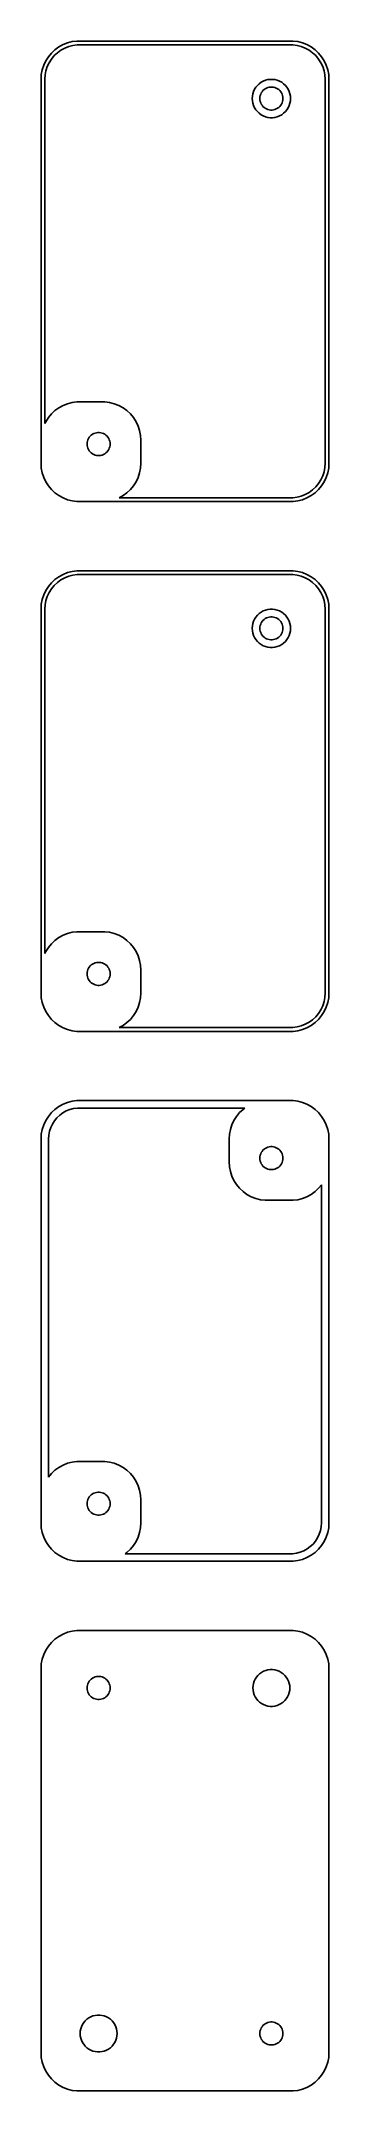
# Model space of a CAD drawing. Header units: metres. Extents: x -19 to 19, y 177 to 444.
import ezdxf

# ---------------------------------------------------------------- set-up
doc = ezdxf.new("R2010")
doc.units = ezdxf.units.M

msp = doc.modelspace()

# ---------------------------------------------------------------- linework, layer by layer
for p, q in [((-16.4291, 443.222), (-16.9371, 442.853)), ((-15.8789, 443.524), (-16.4291, 443.222)), ((-15.2951, 443.755), (-15.8789, 443.524)), ((-15.666, 443.072), (-15.1406, 443.28)), ((-14.6869, 443.911), (-15.2951, 443.755)), ((-15.1406, 443.28), (-14.5932, 443.42)), ((-14.0639, 443.99), (-14.6869, 443.911)), ((-14.5932, 443.42), (-14.0325, 443.491)), ((14.0639, 443.99), (-14.0639, 443.99)), ((-14.0325, 443.491), (14.0325, 443.491)), ((14.0325, 443.491), (14.5932, 443.42)), ((14.6869, 443.911), (14.0639, 443.99)), ((14.5932, 443.42), (15.1406, 443.28)), ((15.2951, 443.755), (14.6869, 443.911)), ((15.1406, 443.28), (15.666, 443.072)), ((15.8789, 443.524), (15.2951, 443.755)), ((16.4291, 443.222), (15.8789, 443.524)), ((16.9371, 442.853), (16.4291, 443.222)), ((-18.3989, 440.841), (-18.5929, 440.243)), ((-18.1315, 441.409), (-18.3989, 440.841)), ((-17.7951, 441.939), (-18.1315, 441.409)), ((-18.1086, 440.119), (-17.934, 440.657)), ((-17.934, 440.657), (-17.6934, 441.168)), ((-17.3948, 442.423), (-17.7951, 441.939)), ((-17.6934, 441.168), (-17.3906, 441.645)), ((-16.9371, 442.853), (-17.3948, 442.423)), ((-17.3906, 441.645), (-17.0303, 442.08)), ((-17.0303, 442.08), (-16.6184, 442.467)), ((-16.6184, 442.467), (-16.1612, 442.799)), ((-16.1612, 442.799), (-15.666, 443.072)), ((15.666, 443.072), (16.1612, 442.799)), ((16.1612, 442.799), (16.6184, 442.467)), ((16.6184, 442.467), (17.0303, 442.08)), ((17.3948, 442.423), (16.9371, 442.853)), ((17.0303, 442.08), (17.3906, 441.645)), ((17.3906, 441.645), (17.6934, 441.168)), ((17.7951, 441.939), (17.3948, 442.423)), ((17.6934, 441.168), (17.934, 440.657)), ((18.1315, 441.409), (17.7951, 441.939)), ((17.934, 440.657), (18.1086, 440.119)), ((18.3989, 440.841), (18.1315, 441.409)), ((18.5929, 440.243), (18.3989, 440.841)), ((-18.7106, 439.627), (-18.75, 439)), ((-18.75, 439), (-18.75, 389)), ((-18.5929, 440.243), (-18.7106, 439.627)), ((-18.25, 439), (-18.2145, 439.564)), ((-18.25, 394.157), (-18.25, 439)), ((-18.2145, 439.564), (-18.1086, 440.119)), ((9.22745, 437.969), (9.05922, 437.704)), ((9.42757, 438.211), (9.22745, 437.969)), ((9.65643, 438.426), (9.42757, 438.211)), ((9.91043, 438.611), (9.65643, 438.426)), ((10.1855, 438.762), (9.91043, 438.611)), ((10.4774, 438.878), (10.1855, 438.762)), ((10.4463, 437.766), (10.6113, 437.857)), ((10.7815, 438.956), (10.4774, 438.878)), ((10.6113, 437.857), (10.7865, 437.927)), ((11.093, 438.995), (10.7815, 438.956)), ((10.7865, 437.927), (10.9689, 437.973)), ((10.9689, 437.973), (11.1558, 437.997)), ((11.407, 438.995), (11.093, 438.995)), ((11.1558, 437.997), (11.3442, 437.997)), ((11.3442, 437.997), (11.5311, 437.973)), ((11.7184, 438.956), (11.407, 438.995)), ((11.5311, 437.973), (11.7135, 437.927)), ((11.7135, 437.927), (11.8887, 437.857)), ((12.0225, 438.878), (11.7184, 438.956)), ((11.8887, 437.857), (12.0537, 437.766)), ((12.3144, 438.762), (12.0225, 438.878)), ((12.5896, 438.611), (12.3144, 438.762)), ((12.8436, 438.426), (12.5896, 438.611)), ((13.0724, 438.211), (12.8436, 438.426)), ((13.2725, 437.969), (13.0724, 438.211)), ((13.4408, 437.704), (13.2725, 437.969)), ((18.1086, 440.119), (18.2145, 439.564)), ((18.2145, 439.564), (18.25, 439)), ((18.25, 439), (18.25, 389)), ((18.7106, 439.627), (18.5929, 440.243)), ((18.75, 439), (18.7106, 439.627)), ((18.75, 389), (18.75, 439)), ((8.7697, 436.813), (8.75, 436.5)), ((8.75, 436.5), (8.7697, 436.187)), ((8.82854, 437.122), (8.7697, 436.813)), ((8.7697, 436.187), (8.82854, 435.878)), ((8.92555, 437.42), (8.82854, 437.122)), ((8.82854, 435.878), (8.92555, 435.58)), ((9.05922, 437.704), (8.92555, 437.42)), ((8.92555, 435.58), (9.05922, 435.296)), ((9.05922, 435.296), (9.22745, 435.031)), ((9.75, 436.5), (9.76183, 436.688)), ((9.76183, 436.312), (9.75, 436.5)), ((9.76183, 436.688), (9.79712, 436.873)), ((9.79712, 436.127), (9.76183, 436.312)), ((9.79712, 436.873), (9.85533, 437.052)), ((9.85533, 435.948), (9.79712, 436.127)), ((9.85533, 437.052), (9.93553, 437.223)), ((9.93553, 435.777), (9.85533, 435.948)), ((9.93553, 437.223), (10.0365, 437.382)), ((10.0365, 435.618), (9.93553, 435.777)), ((10.0365, 437.382), (10.1565, 437.527)), ((10.1565, 435.473), (10.0365, 435.618)), ((10.1565, 437.527), (10.2939, 437.656)), ((10.2939, 435.344), (10.1565, 435.473)), ((10.2939, 437.656), (10.4463, 437.766)), ((10.4463, 435.234), (10.2939, 435.344)), ((10.6113, 435.143), (10.4463, 435.234)), ((12.0537, 435.234), (11.8887, 435.143)), ((12.0537, 437.766), (12.2061, 437.656)), ((12.2061, 435.344), (12.0537, 435.234)), ((12.2061, 437.656), (12.3434, 437.527)), ((12.3434, 435.473), (12.2061, 435.344)), ((12.3434, 437.527), (12.4635, 437.382)), ((12.4635, 435.618), (12.3434, 435.473)), ((12.4635, 437.382), (12.5645, 437.223)), ((12.5645, 435.777), (12.4635, 435.618)), ((12.5645, 437.223), (12.6447, 437.052)), ((12.6447, 435.948), (12.5645, 435.777)), ((12.6447, 437.052), (12.7029, 436.873)), ((12.7029, 436.127), (12.6447, 435.948)), ((12.7029, 436.873), (12.7382, 436.688)), ((12.7382, 436.312), (12.7029, 436.127)), ((12.7382, 436.688), (12.75, 436.5)), ((12.75, 436.5), (12.7382, 436.312)), ((13.2725, 435.031), (13.4408, 435.296)), ((13.5744, 437.42), (13.4408, 437.704)), ((13.4408, 435.296), (13.5744, 435.58)), ((13.6714, 437.122), (13.5744, 437.42)), ((13.5744, 435.58), (13.6714, 435.878)), ((13.7303, 436.813), (13.6714, 437.122)), ((13.6714, 435.878), (13.7303, 436.187)), ((13.75, 436.5), (13.7303, 436.813)), ((13.7303, 436.187), (13.75, 436.5)), ((9.22745, 435.031), (9.42757, 434.789)), ((9.42757, 434.789), (9.65643, 434.574)), ((9.65643, 434.574), (9.91043, 434.389)), ((9.91043, 434.389), (10.1855, 434.238)), ((10.1855, 434.238), (10.4774, 434.122)), ((10.4774, 434.122), (10.7815, 434.044)), ((10.7865, 435.073), (10.6113, 435.143)), ((10.7815, 434.044), (11.093, 434.005)), ((10.9689, 435.027), (10.7865, 435.073)), ((11.1558, 435.003), (10.9689, 435.027)), ((11.093, 434.005), (11.407, 434.005)), ((11.3442, 435.003), (11.1558, 435.003)), ((11.5311, 435.027), (11.3442, 435.003)), ((11.407, 434.005), (11.7184, 434.044)), ((11.7135, 435.073), (11.5311, 435.027)), ((11.8887, 435.143), (11.7135, 435.073)), ((11.7184, 434.044), (12.0225, 434.122)), ((12.0225, 434.122), (12.3144, 434.238)), ((12.3144, 434.238), (12.5896, 434.389)), ((12.5896, 434.389), (12.8436, 434.574)), ((12.8436, 434.574), (13.0724, 434.789)), ((13.0724, 434.789), (13.2725, 435.031)), ((-17.3948, 395.423), (-17.7951, 394.939)), ((-16.9371, 395.853), (-17.3948, 395.423)), ((-16.4291, 396.222), (-16.9371, 395.853)), ((-15.8789, 396.524), (-16.4291, 396.222)), ((-15.2951, 396.755), (-15.8789, 396.524)), ((-14.6869, 396.911), (-15.2951, 396.755)), ((-14.0639, 396.99), (-14.6869, 396.911)), ((-10.436, 396.99), (-14.0639, 396.99)), ((-9.81308, 396.911), (-10.436, 396.99)), ((-9.20491, 396.755), (-9.81308, 396.911)), ((-8.62109, 396.524), (-9.20491, 396.755)), ((-8.07086, 396.222), (-8.62109, 396.524)), ((-7.56287, 395.853), (-8.07086, 396.222)), ((-7.10515, 395.423), (-7.56287, 395.853)), ((-6.70491, 394.939), (-7.10515, 395.423)), ((-18.1315, 394.409), (-18.25, 394.157)), ((-17.7951, 394.939), (-18.1315, 394.409)), ((-12.4635, 392.382), (-12.3434, 392.527)), ((-12.3434, 392.527), (-12.2061, 392.656)), ((-12.2061, 392.656), (-12.0537, 392.766)), ((-12.0537, 392.766), (-11.8887, 392.857)), ((-11.8887, 392.857), (-11.7135, 392.927)), ((-11.7135, 392.927), (-11.5311, 392.973)), ((-11.5311, 392.973), (-11.3442, 392.997)), ((-11.3442, 392.997), (-11.1558, 392.997)), ((-11.1558, 392.997), (-10.9689, 392.973)), ((-10.9689, 392.973), (-10.7865, 392.927)), ((-10.7865, 392.927), (-10.6113, 392.857)), ((-10.6113, 392.857), (-10.4463, 392.766)), ((-10.4463, 392.766), (-10.2939, 392.656)), ((-10.2939, 392.656), (-10.1565, 392.527)), ((-10.1565, 392.527), (-10.0365, 392.382)), ((-6.36845, 394.409), (-6.70491, 394.939)), ((-6.1011, 393.841), (-6.36845, 394.409)), ((-5.90707, 393.243), (-6.1011, 393.841)), ((-5.78941, 392.627), (-5.90707, 393.243)), ((-5.75, 392), (-5.78941, 392.627)), ((-12.75, 391.5), (-12.7382, 391.688)), ((-12.7382, 391.312), (-12.75, 391.5)), ((-12.7382, 391.688), (-12.7029, 391.873)), ((-12.7029, 391.127), (-12.7382, 391.312)), ((-12.7029, 391.873), (-12.6447, 392.052)), ((-12.6447, 390.948), (-12.7029, 391.127)), ((-12.6447, 392.052), (-12.5645, 392.223)), ((-12.5645, 390.777), (-12.6447, 390.948)), ((-12.5645, 392.223), (-12.4635, 392.382)), ((-12.4635, 390.618), (-12.5645, 390.777)), ((-12.3434, 390.473), (-12.4635, 390.618)), ((-12.2061, 390.344), (-12.3434, 390.473)), ((-12.0537, 390.234), (-12.2061, 390.344)), ((-11.8887, 390.143), (-12.0537, 390.234)), ((-11.7135, 390.073), (-11.8887, 390.143)), ((-11.5311, 390.027), (-11.7135, 390.073)), ((-11.3442, 390.003), (-11.5311, 390.027)), ((-11.1558, 390.003), (-11.3442, 390.003)), ((-10.9689, 390.027), (-11.1558, 390.003)), ((-10.7865, 390.073), (-10.9689, 390.027)), ((-10.6113, 390.143), (-10.7865, 390.073)), ((-10.4463, 390.234), (-10.6113, 390.143)), ((-10.2939, 390.344), (-10.4463, 390.234)), ((-10.1565, 390.473), (-10.2939, 390.344)), ((-10.0365, 390.618), (-10.1565, 390.473)), ((-10.0365, 392.382), (-9.93553, 392.223)), ((-9.93553, 390.777), (-10.0365, 390.618)), ((-9.93553, 392.223), (-9.85533, 392.052)), ((-9.85533, 390.948), (-9.93553, 390.777)), ((-9.85533, 392.052), (-9.79712, 391.873)), ((-9.79712, 391.127), (-9.85533, 390.948)), ((-9.79712, 391.873), (-9.76183, 391.688)), ((-9.76183, 391.312), (-9.79712, 391.127)), ((-9.76183, 391.688), (-9.75, 391.5)), ((-9.75, 391.5), (-9.76183, 391.312)), ((-5.75, 389), (-5.75, 392)), ((-18.75, 389), (-18.7106, 388.373)), ((-18.7106, 388.373), (-18.5929, 387.757)), ((-18.5929, 387.757), (-18.3989, 387.159)), ((-18.3989, 387.159), (-18.1315, 386.591)), ((-6.36845, 386.591), (-6.1011, 387.159)), ((-6.1011, 387.159), (-5.90707, 387.757)), ((-5.90707, 387.757), (-5.78941, 388.373)), ((-5.78941, 388.373), (-5.75, 389)), ((17.934, 387.343), (17.6934, 386.832)), ((18.1086, 387.881), (17.934, 387.343)), ((18.2145, 388.436), (18.1086, 387.881)), ((18.1315, 386.591), (18.3989, 387.159)), ((18.25, 389), (18.2145, 388.436)), ((18.3989, 387.159), (18.5929, 387.757)), ((18.5929, 387.757), (18.7106, 388.373)), ((18.7106, 388.373), (18.75, 389)), ((-18.1315, 386.591), (-17.7951, 386.061)), ((-17.7951, 386.061), (-17.3948, 385.577)), ((-17.3948, 385.577), (-16.9371, 385.147)), ((-16.9371, 385.147), (-16.4291, 384.778)), ((-16.4291, 384.778), (-15.8789, 384.476)), ((-15.8789, 384.476), (-15.2951, 384.245)), ((-8.56104, 384.509), (-8.07086, 384.778)), ((14.0325, 384.509), (-8.56104, 384.509)), ((-8.07086, 384.778), (-7.56287, 385.147)), ((-7.56287, 385.147), (-7.10515, 385.577)), ((-7.10515, 385.577), (-6.70491, 386.061)), ((-6.70491, 386.061), (-6.36845, 386.591)), ((14.5932, 384.58), (14.0325, 384.509)), ((15.1406, 384.72), (14.5932, 384.58)), ((15.666, 384.928), (15.1406, 384.72)), ((15.2951, 384.245), (15.8789, 384.476)), ((16.1612, 385.201), (15.666, 384.928)), ((15.8789, 384.476), (16.4291, 384.778)), ((16.6184, 385.533), (16.1612, 385.201)), ((16.4291, 384.778), (16.9371, 385.147)), ((17.0303, 385.92), (16.6184, 385.533)), ((16.9371, 385.147), (17.3948, 385.577)), ((17.3906, 386.355), (17.0303, 385.92)), ((17.6934, 386.832), (17.3906, 386.355)), ((17.3948, 385.577), (17.7951, 386.061)), ((17.7951, 386.061), (18.1315, 386.591)), ((-15.2951, 384.245), (-14.6869, 384.089)), ((-14.6869, 384.089), (-14.0639, 384.01)), ((-14.0639, 384.01), (14.0639, 384.01)), ((14.0639, 384.01), (14.6869, 384.089)), ((14.6869, 384.089), (15.2951, 384.245)), ((-16.9371, 373.853), (-17.3948, 373.423)), ((-16.4291, 374.222), (-16.9371, 373.853)), ((-16.6184, 373.467), (-16.1612, 373.799)), ((-15.8789, 374.524), (-16.4291, 374.222)), ((-16.1612, 373.799), (-15.666, 374.072)), ((-15.2951, 374.755), (-15.8789, 374.524)), ((-15.666, 374.072), (-15.1406, 374.28)), ((-14.6869, 374.911), (-15.2951, 374.755)), ((-15.1406, 374.28), (-14.5932, 374.42)), ((-14.0639, 374.99), (-14.6869, 374.911)), ((-14.5932, 374.42), (-14.0325, 374.491)), ((14.0639, 374.99), (-14.0639, 374.99)), ((-14.0325, 374.491), (14.0325, 374.491)), ((14.0325, 374.491), (14.5932, 374.42)), ((14.6869, 374.911), (14.0639, 374.99)), ((14.5932, 374.42), (15.1406, 374.28)), ((15.2951, 374.755), (14.6869, 374.911)), ((15.1406, 374.28), (15.666, 374.072)), ((15.8789, 374.524), (15.2951, 374.755)), ((15.666, 374.072), (16.1612, 373.799)), ((16.4291, 374.222), (15.8789, 374.524)), ((16.1612, 373.799), (16.6184, 373.467)), ((16.9371, 373.853), (16.4291, 374.222)), ((17.3948, 373.423), (16.9371, 373.853)), ((-18.5929, 371.243), (-18.7106, 370.627)), ((-18.3989, 371.841), (-18.5929, 371.243)), ((-18.1315, 372.409), (-18.3989, 371.841)), ((-18.2145, 370.564), (-18.1086, 371.119)), ((-17.7951, 372.939), (-18.1315, 372.409)), ((-18.1086, 371.119), (-17.934, 371.657)), ((-17.934, 371.657), (-17.6934, 372.168)), ((-17.3948, 373.423), (-17.7951, 372.939)), ((-17.6934, 372.168), (-17.3906, 372.645)), ((-17.3906, 372.645), (-17.0303, 373.08)), ((-17.0303, 373.08), (-16.6184, 373.467)), ((16.6184, 373.467), (17.0303, 373.08)), ((17.0303, 373.08), (17.3906, 372.645)), ((17.3906, 372.645), (17.6934, 372.168)), ((17.7951, 372.939), (17.3948, 373.423)), ((17.6934, 372.168), (17.934, 371.657)), ((18.1315, 372.409), (17.7951, 372.939)), ((17.934, 371.657), (18.1086, 371.119)), ((18.1086, 371.119), (18.2145, 370.564)), ((18.3989, 371.841), (18.1315, 372.409)), ((18.5929, 371.243), (18.3989, 371.841)), ((18.7106, 370.627), (18.5929, 371.243)), ((-18.7106, 370.627), (-18.75, 370)), ((-18.75, 370), (-18.75, 320)), ((-18.25, 370), (-18.2145, 370.564)), ((-18.25, 325.157), (-18.25, 370)), ((9.05922, 368.704), (8.92555, 368.42)), ((9.22745, 368.969), (9.05922, 368.704)), ((9.42757, 369.211), (9.22745, 368.969)), ((9.65643, 369.426), (9.42757, 369.211)), ((9.91043, 369.611), (9.65643, 369.426)), ((10.1855, 369.762), (9.91043, 369.611)), ((10.0365, 368.382), (10.1565, 368.527)), ((10.1565, 368.527), (10.2939, 368.656)), ((10.4774, 369.878), (10.1855, 369.762)), ((10.2939, 368.656), (10.4463, 368.766)), ((10.4463, 368.766), (10.6113, 368.857)), ((10.7815, 369.956), (10.4774, 369.878)), ((10.6113, 368.857), (10.7865, 368.927)), ((11.093, 369.995), (10.7815, 369.956)), ((10.7865, 368.927), (10.9689, 368.973)), ((10.9689, 368.973), (11.1558, 368.997)), ((11.407, 369.995), (11.093, 369.995)), ((11.1558, 368.997), (11.3442, 368.997)), ((11.3442, 368.997), (11.5311, 368.973)), ((11.7184, 369.956), (11.407, 369.995)), ((11.5311, 368.973), (11.7135, 368.927)), ((11.7135, 368.927), (11.8887, 368.857)), ((12.0225, 369.878), (11.7184, 369.956)), ((11.8887, 368.857), (12.0537, 368.766)), ((12.3144, 369.762), (12.0225, 369.878)), ((12.0537, 368.766), (12.2061, 368.656)), ((12.2061, 368.656), (12.3434, 368.527)), ((12.5896, 369.611), (12.3144, 369.762)), ((12.3434, 368.527), (12.4635, 368.382)), ((12.8436, 369.426), (12.5896, 369.611)), ((13.0724, 369.211), (12.8436, 369.426)), ((13.2725, 368.969), (13.0724, 369.211)), ((13.4408, 368.704), (13.2725, 368.969)), ((13.5744, 368.42), (13.4408, 368.704)), ((18.2145, 370.564), (18.25, 370)), ((18.25, 370), (18.25, 320)), ((18.75, 370), (18.7106, 370.627)), ((18.75, 320), (18.75, 370)), ((8.7697, 367.813), (8.75, 367.5)), ((8.75, 367.5), (8.7697, 367.187)), ((8.82854, 368.122), (8.7697, 367.813)), ((8.7697, 367.187), (8.82854, 366.878)), ((8.92555, 368.42), (8.82854, 368.122)), ((8.82854, 366.878), (8.92555, 366.58)), ((8.92555, 366.58), (9.05922, 366.296)), ((9.05922, 366.296), (9.22745, 366.031)), ((9.22745, 366.031), (9.42757, 365.789)), ((9.42757, 365.789), (9.65643, 365.574)), ((9.75, 367.5), (9.76183, 367.688)), ((9.76183, 367.312), (9.75, 367.5)), ((9.76183, 367.688), (9.79712, 367.873)), ((9.79712, 367.127), (9.76183, 367.312)), ((9.79712, 367.873), (9.85533, 368.052)), ((9.85533, 366.948), (9.79712, 367.127)), ((9.85533, 368.052), (9.93553, 368.223)), ((9.93553, 366.777), (9.85533, 366.948)), ((9.93553, 368.223), (10.0365, 368.382)), ((10.0365, 366.618), (9.93553, 366.777)), ((10.1565, 366.473), (10.0365, 366.618)), ((10.2939, 366.344), (10.1565, 366.473)), ((10.4463, 366.234), (10.2939, 366.344)), ((10.6113, 366.143), (10.4463, 366.234)), ((10.7865, 366.073), (10.6113, 366.143)), ((10.9689, 366.027), (10.7865, 366.073)), ((11.1558, 366.003), (10.9689, 366.027)), ((11.3442, 366.003), (11.1558, 366.003)), ((11.5311, 366.027), (11.3442, 366.003)), ((11.7135, 366.073), (11.5311, 366.027)), ((11.8887, 366.143), (11.7135, 366.073)), ((12.0537, 366.234), (11.8887, 366.143)), ((12.2061, 366.344), (12.0537, 366.234)), ((12.3434, 366.473), (12.2061, 366.344)), ((12.4635, 366.618), (12.3434, 366.473)), ((12.4635, 368.382), (12.5645, 368.223)), ((12.5645, 366.777), (12.4635, 366.618)), ((12.5645, 368.223), (12.6447, 368.052)), ((12.6447, 366.948), (12.5645, 366.777)), ((12.6447, 368.052), (12.7029, 367.873)), ((12.7029, 367.127), (12.6447, 366.948)), ((12.7029, 367.873), (12.7382, 367.688)), ((12.7382, 367.312), (12.7029, 367.127)), ((12.7382, 367.688), (12.75, 367.5)), ((12.75, 367.5), (12.7382, 367.312)), ((12.8436, 365.574), (13.0724, 365.789)), ((13.0724, 365.789), (13.2725, 366.031)), ((13.2725, 366.031), (13.4408, 366.296)), ((13.4408, 366.296), (13.5744, 366.58)), ((13.6714, 368.122), (13.5744, 368.42)), ((13.5744, 366.58), (13.6714, 366.878)), ((13.7303, 367.813), (13.6714, 368.122)), ((13.6714, 366.878), (13.7303, 367.187)), ((13.75, 367.5), (13.7303, 367.813)), ((13.7303, 367.187), (13.75, 367.5)), ((9.65643, 365.574), (9.91043, 365.389)), ((9.91043, 365.389), (10.1855, 365.238)), ((10.1855, 365.238), (10.4774, 365.122)), ((10.4774, 365.122), (10.7815, 365.044)), ((10.7815, 365.044), (11.093, 365.005)), ((11.093, 365.005), (11.407, 365.005)), ((11.407, 365.005), (11.7184, 365.044)), ((11.7184, 365.044), (12.0225, 365.122)), ((12.0225, 365.122), (12.3144, 365.238)), ((12.3144, 365.238), (12.5896, 365.389)), ((12.5896, 365.389), (12.8436, 365.574)), ((-17.7951, 325.939), (-18.1315, 325.409)), ((-17.3948, 326.423), (-17.7951, 325.939)), ((-16.9371, 326.853), (-17.3948, 326.423)), ((-16.4291, 327.222), (-16.9371, 326.853)), ((-15.8789, 327.524), (-16.4291, 327.222)), ((-15.2951, 327.755), (-15.8789, 327.524)), ((-14.6869, 327.911), (-15.2951, 327.755)), ((-14.0639, 327.99), (-14.6869, 327.911)), ((-10.436, 327.99), (-14.0639, 327.99)), ((-9.81308, 327.911), (-10.436, 327.99)), ((-9.20491, 327.755), (-9.81308, 327.911)), ((-8.62109, 327.524), (-9.20491, 327.755)), ((-8.07086, 327.222), (-8.62109, 327.524)), ((-7.56287, 326.853), (-8.07086, 327.222)), ((-7.10515, 326.423), (-7.56287, 326.853)), ((-6.70491, 325.939), (-7.10515, 326.423)), ((-6.36845, 325.409), (-6.70491, 325.939)), ((-18.1315, 325.409), (-18.25, 325.157)), ((-12.7029, 322.873), (-12.6447, 323.052)), ((-12.6447, 323.052), (-12.5645, 323.223)), ((-12.5645, 323.223), (-12.4635, 323.382)), ((-12.4635, 323.382), (-12.3434, 323.527)), ((-12.3434, 323.527), (-12.2061, 323.656)), ((-12.2061, 323.656), (-12.0537, 323.766)), ((-12.0537, 323.766), (-11.8887, 323.857)), ((-11.8887, 323.857), (-11.7135, 323.927)), ((-11.7135, 323.927), (-11.5311, 323.973)), ((-11.5311, 323.973), (-11.3442, 323.997)), ((-11.3442, 323.997), (-11.1558, 323.997)), ((-11.1558, 323.997), (-10.9689, 323.973)), ((-10.9689, 323.973), (-10.7865, 323.927)), ((-10.7865, 323.927), (-10.6113, 323.857)), ((-10.6113, 323.857), (-10.4463, 323.766)), ((-10.4463, 323.766), (-10.2939, 323.656)), ((-10.2939, 323.656), (-10.1565, 323.527)), ((-10.1565, 323.527), (-10.0365, 323.382)), ((-10.0365, 323.382), (-9.93553, 323.223)), ((-9.93553, 323.223), (-9.85533, 323.052)), ((-9.85533, 323.052), (-9.79712, 322.873)), ((-6.1011, 324.841), (-6.36845, 325.409)), ((-5.90707, 324.243), (-6.1011, 324.841)), ((-5.78941, 323.627), (-5.90707, 324.243)), ((-5.75, 323), (-5.78941, 323.627)), ((-12.75, 322.5), (-12.7382, 322.688)), ((-12.7382, 322.312), (-12.75, 322.5)), ((-12.7382, 322.688), (-12.7029, 322.873)), ((-12.7029, 322.127), (-12.7382, 322.312)), ((-12.6447, 321.948), (-12.7029, 322.127)), ((-12.5645, 321.777), (-12.6447, 321.948)), ((-12.4635, 321.618), (-12.5645, 321.777)), ((-12.3434, 321.473), (-12.4635, 321.618)), ((-12.2061, 321.344), (-12.3434, 321.473)), ((-12.0537, 321.234), (-12.2061, 321.344)), ((-11.8887, 321.143), (-12.0537, 321.234)), ((-11.7135, 321.073), (-11.8887, 321.143)), ((-11.5311, 321.027), (-11.7135, 321.073)), ((-11.3442, 321.003), (-11.5311, 321.027)), ((-11.1558, 321.003), (-11.3442, 321.003)), ((-10.9689, 321.027), (-11.1558, 321.003)), ((-10.7865, 321.073), (-10.9689, 321.027)), ((-10.6113, 321.143), (-10.7865, 321.073)), ((-10.4463, 321.234), (-10.6113, 321.143)), ((-10.2939, 321.344), (-10.4463, 321.234)), ((-10.1565, 321.473), (-10.2939, 321.344)), ((-10.0365, 321.618), (-10.1565, 321.473)), ((-9.93553, 321.777), (-10.0365, 321.618)), ((-9.85533, 321.948), (-9.93553, 321.777)), ((-9.79712, 322.127), (-9.85533, 321.948)), ((-9.79712, 322.873), (-9.76183, 322.688)), ((-9.76183, 322.312), (-9.79712, 322.127)), ((-9.76183, 322.688), (-9.75, 322.5)), ((-9.75, 322.5), (-9.76183, 322.312)), ((-5.75, 320), (-5.75, 323)), ((-18.75, 320), (-18.7106, 319.373)), ((-18.7106, 319.373), (-18.5929, 318.757)), ((-18.5929, 318.757), (-18.3989, 318.159)), ((-18.3989, 318.159), (-18.1315, 317.591)), ((-6.36845, 317.591), (-6.1011, 318.159)), ((-6.1011, 318.159), (-5.90707, 318.757)), ((-5.90707, 318.757), (-5.78941, 319.373)), ((-5.78941, 319.373), (-5.75, 320)), ((17.6934, 317.832), (17.3906, 317.355)), ((17.934, 318.343), (17.6934, 317.832)), ((18.1086, 318.881), (17.934, 318.343)), ((18.2145, 319.436), (18.1086, 318.881)), ((18.1315, 317.591), (18.3989, 318.159)), ((18.25, 320), (18.2145, 319.436)), ((18.3989, 318.159), (18.5929, 318.757)), ((18.5929, 318.757), (18.7106, 319.373)), ((18.7106, 319.373), (18.75, 320)), ((-18.1315, 317.591), (-17.7951, 317.061)), ((-17.7951, 317.061), (-17.3948, 316.577)), ((-17.3948, 316.577), (-16.9371, 316.147)), ((-16.9371, 316.147), (-16.4291, 315.778)), ((-16.4291, 315.778), (-15.8789, 315.476)), ((-15.8789, 315.476), (-15.2951, 315.245)), ((-15.2951, 315.245), (-14.6869, 315.089)), ((-14.6869, 315.089), (-14.0639, 315.01)), ((-8.56104, 315.509), (-8.07086, 315.778)), ((14.0325, 315.509), (-8.56104, 315.509)), ((-8.07086, 315.778), (-7.56287, 316.147)), ((-7.56287, 316.147), (-7.10515, 316.577)), ((-7.10515, 316.577), (-6.70491, 317.061)), ((-6.70491, 317.061), (-6.36845, 317.591)), ((14.5932, 315.58), (14.0325, 315.509)), ((14.0639, 315.01), (14.6869, 315.089)), ((15.1406, 315.72), (14.5932, 315.58)), ((14.6869, 315.089), (15.2951, 315.245)), ((15.666, 315.928), (15.1406, 315.72)), ((15.2951, 315.245), (15.8789, 315.476)), ((16.1612, 316.201), (15.666, 315.928)), ((15.8789, 315.476), (16.4291, 315.778)), ((16.6184, 316.533), (16.1612, 316.201)), ((16.4291, 315.778), (16.9371, 316.147)), ((17.0303, 316.92), (16.6184, 316.533)), ((16.9371, 316.147), (17.3948, 316.577)), ((17.3906, 317.355), (17.0303, 316.92)), ((17.3948, 316.577), (17.7951, 317.061)), ((17.7951, 317.061), (18.1315, 317.591)), ((-14.0639, 315.01), (14.0639, 315.01)), ((-17.3948, 304.423), (-17.7951, 303.939)), ((-16.9371, 304.853), (-17.3948, 304.423)), ((-16.4291, 305.222), (-16.9371, 304.853)), ((-15.8789, 305.524), (-16.4291, 305.222)), ((-16.3139, 304.099), (-15.9053, 304.396)), ((-15.9053, 304.396), (-15.4626, 304.64)), ((-15.2951, 305.755), (-15.8789, 305.524)), ((-15.4626, 304.64), (-14.993, 304.826)), ((-14.6869, 305.911), (-15.2951, 305.755)), ((-14.993, 304.826), (-14.5037, 304.951)), ((-14.0639, 305.99), (-14.6869, 305.911)), ((-14.5037, 304.951), (-14.0026, 305.014)), ((14.0639, 305.99), (-14.0639, 305.99)), ((-14.0026, 305.014), (7.78568, 305.014)), ((7.10515, 304.423), (6.70491, 303.939)), ((7.56287, 304.853), (7.10515, 304.423)), ((7.78568, 305.014), (7.56287, 304.853)), ((14.6869, 305.911), (14.0639, 305.99)), ((15.2951, 305.755), (14.6869, 305.911)), ((15.8789, 305.524), (15.2951, 305.755)), ((16.4291, 305.222), (15.8789, 305.524)), ((16.9371, 304.853), (16.4291, 305.222)), ((17.3948, 304.423), (16.9371, 304.853)), ((17.7951, 303.939), (17.3948, 304.423)), ((-18.5929, 302.243), (-18.7106, 301.627)), ((-18.3989, 302.841), (-18.5929, 302.243)), ((-18.1315, 303.409), (-18.3989, 302.841)), ((-17.7951, 303.939), (-18.1315, 303.409)), ((-17.7407, 301.504), (-17.646, 302)), ((-17.646, 302), (-17.4899, 302.481)), ((-17.4899, 302.481), (-17.2748, 302.938)), ((-17.2748, 302.938), (-17.0042, 303.364)), ((-17.0042, 303.364), (-16.6822, 303.754)), ((-16.6822, 303.754), (-16.3139, 304.099)), ((5.90707, 302.243), (5.78941, 301.627)), ((6.1011, 302.841), (5.90707, 302.243)), ((6.36845, 303.409), (6.1011, 302.841)), ((6.70491, 303.939), (6.36845, 303.409)), ((18.1315, 303.409), (17.7951, 303.939)), ((18.3989, 302.841), (18.1315, 303.409)), ((18.5929, 302.243), (18.3989, 302.841)), ((18.7106, 301.627), (18.5929, 302.243)), ((-18.7106, 301.627), (-18.75, 301)), ((-18.75, 301), (-18.75, 251)), ((-17.7724, 301), (-17.7407, 301.504)), ((-17.7724, 256.966), (-17.7724, 301)), ((5.78941, 301.627), (5.75, 301)), ((5.75, 301), (5.75, 298)), ((9.79712, 298.873), (9.85533, 299.052)), ((9.85533, 299.052), (9.93553, 299.223)), ((9.93553, 299.223), (10.0365, 299.382)), ((10.0365, 299.382), (10.1565, 299.527)), ((10.1565, 299.527), (10.2939, 299.656)), ((10.2939, 299.656), (10.4463, 299.766)), ((10.4463, 299.766), (10.6113, 299.857)), ((10.6113, 299.857), (10.7865, 299.927)), ((10.7865, 299.927), (10.9689, 299.973)), ((10.9689, 299.973), (11.1558, 299.997)), ((11.1558, 299.997), (11.3442, 299.997)), ((11.3442, 299.997), (11.5311, 299.973)), ((11.5311, 299.973), (11.7135, 299.927)), ((11.7135, 299.927), (11.8887, 299.857)), ((11.8887, 299.857), (12.0537, 299.766)), ((12.0537, 299.766), (12.2061, 299.656)), ((12.2061, 299.656), (12.3434, 299.527)), ((12.3434, 299.527), (12.4635, 299.382)), ((12.4635, 299.382), (12.5645, 299.223)), ((12.5645, 299.223), (12.6447, 299.052)), ((12.6447, 299.052), (12.7029, 298.873)), ((18.75, 301), (18.7106, 301.627)), ((18.75, 251), (18.75, 301)), ((5.75, 298), (5.78941, 297.373)), ((5.78941, 297.373), (5.90707, 296.757)), ((5.90707, 296.757), (6.1011, 296.159)), ((9.75, 298.5), (9.76183, 298.688)), ((9.76183, 298.312), (9.75, 298.5)), ((9.76183, 298.688), (9.79712, 298.873)), ((9.79712, 298.127), (9.76183, 298.312)), ((9.85533, 297.948), (9.79712, 298.127)), ((9.93553, 297.777), (9.85533, 297.948)), ((10.0365, 297.618), (9.93553, 297.777)), ((10.1565, 297.473), (10.0365, 297.618)), ((10.2939, 297.344), (10.1565, 297.473)), ((10.4463, 297.234), (10.2939, 297.344)), ((10.6113, 297.143), (10.4463, 297.234)), ((10.7865, 297.073), (10.6113, 297.143)), ((10.9689, 297.027), (10.7865, 297.073)), ((11.1558, 297.003), (10.9689, 297.027)), ((11.3442, 297.003), (11.1558, 297.003)), ((11.5311, 297.027), (11.3442, 297.003)), ((11.7135, 297.073), (11.5311, 297.027)), ((11.8887, 297.143), (11.7135, 297.073)), ((12.0537, 297.234), (11.8887, 297.143)), ((12.2061, 297.344), (12.0537, 297.234)), ((12.3434, 297.473), (12.2061, 297.344)), ((12.4635, 297.618), (12.3434, 297.473)), ((12.5645, 297.777), (12.4635, 297.618)), ((12.6447, 297.948), (12.5645, 297.777)), ((12.7029, 298.127), (12.6447, 297.948)), ((12.7029, 298.873), (12.7382, 298.688)), ((12.7382, 298.312), (12.7029, 298.127)), ((12.7382, 298.688), (12.75, 298.5)), ((12.75, 298.5), (12.7382, 298.312)), ((6.1011, 296.159), (6.36845, 295.591)), ((6.36845, 295.591), (6.70491, 295.061)), ((6.70491, 295.061), (7.10515, 294.577)), ((7.10515, 294.577), (7.56287, 294.147)), ((7.56287, 294.147), (8.07086, 293.778)), ((8.07086, 293.778), (8.62109, 293.476)), ((15.8789, 293.476), (16.4291, 293.778)), ((16.4291, 293.778), (16.9371, 294.147)), ((16.9371, 294.147), (17.3948, 294.577)), ((17.3948, 294.577), (17.7724, 295.034)), ((17.7724, 295.034), (17.7724, 251)), ((8.62109, 293.476), (9.20491, 293.245)), ((9.20491, 293.245), (9.81308, 293.089)), ((9.81308, 293.089), (10.436, 293.01)), ((10.436, 293.01), (14.0639, 293.01)), ((14.0639, 293.01), (14.6869, 293.089)), ((14.6869, 293.089), (15.2951, 293.245)), ((15.2951, 293.245), (15.8789, 293.476)), ((-14.0639, 258.99), (-14.6869, 258.911)), ((-10.436, 258.99), (-14.0639, 258.99)), ((-9.81308, 258.911), (-10.436, 258.99)), ((-17.3948, 257.423), (-17.7724, 256.966)), ((-16.9371, 257.853), (-17.3948, 257.423)), ((-16.4291, 258.222), (-16.9371, 257.853)), ((-15.8789, 258.524), (-16.4291, 258.222)), ((-15.2951, 258.755), (-15.8789, 258.524)), ((-14.6869, 258.911), (-15.2951, 258.755)), ((-9.20491, 258.755), (-9.81308, 258.911)), ((-8.62109, 258.524), (-9.20491, 258.755)), ((-8.07086, 258.222), (-8.62109, 258.524)), ((-7.56287, 257.853), (-8.07086, 258.222)), ((-7.10515, 257.423), (-7.56287, 257.853)), ((-6.70491, 256.939), (-7.10515, 257.423)), ((-6.36845, 256.409), (-6.70491, 256.939)), ((-6.1011, 255.841), (-6.36845, 256.409)), ((-12.75, 253.5), (-12.7382, 253.688)), ((-12.7382, 253.688), (-12.7029, 253.873)), ((-12.7029, 253.873), (-12.6447, 254.052)), ((-12.6447, 254.052), (-12.5645, 254.223)), ((-12.5645, 254.223), (-12.4635, 254.382)), ((-12.4635, 254.382), (-12.3434, 254.527)), ((-12.3434, 254.527), (-12.2061, 254.656)), ((-12.2061, 254.656), (-12.0537, 254.766)), ((-12.0537, 254.766), (-11.8887, 254.857)), ((-11.8887, 254.857), (-11.7135, 254.927)), ((-11.7135, 254.927), (-11.5311, 254.973)), ((-11.5311, 254.973), (-11.3442, 254.997)), ((-11.3442, 254.997), (-11.1558, 254.997)), ((-11.1558, 254.997), (-10.9689, 254.973)), ((-10.9689, 254.973), (-10.7865, 254.927)), ((-10.7865, 254.927), (-10.6113, 254.857)), ((-10.6113, 254.857), (-10.4463, 254.766)), ((-10.4463, 254.766), (-10.2939, 254.656)), ((-10.2939, 254.656), (-10.1565, 254.527)), ((-10.1565, 254.527), (-10.0365, 254.382)), ((-10.0365, 254.382), (-9.93553, 254.223)), ((-9.93553, 254.223), (-9.85533, 254.052)), ((-9.85533, 254.052), (-9.79712, 253.873)), ((-9.79712, 253.873), (-9.76183, 253.688)), ((-9.76183, 253.688), (-9.75, 253.5)), ((-5.90707, 255.243), (-6.1011, 255.841)), ((-5.78941, 254.627), (-5.90707, 255.243)), ((-5.75, 254), (-5.78941, 254.627)), ((-5.75, 251), (-5.75, 254)), ((-18.75, 251), (-18.7106, 250.373)), ((-12.7382, 253.312), (-12.75, 253.5)), ((-12.7029, 253.127), (-12.7382, 253.312)), ((-12.6447, 252.948), (-12.7029, 253.127)), ((-12.5645, 252.777), (-12.6447, 252.948)), ((-12.4635, 252.618), (-12.5645, 252.777)), ((-12.3434, 252.473), (-12.4635, 252.618)), ((-12.2061, 252.344), (-12.3434, 252.473)), ((-12.0537, 252.234), (-12.2061, 252.344)), ((-11.8887, 252.143), (-12.0537, 252.234)), ((-11.7135, 252.073), (-11.8887, 252.143)), ((-11.5311, 252.027), (-11.7135, 252.073)), ((-11.3442, 252.003), (-11.5311, 252.027)), ((-11.1558, 252.003), (-11.3442, 252.003)), ((-10.9689, 252.027), (-11.1558, 252.003)), ((-10.7865, 252.073), (-10.9689, 252.027)), ((-10.6113, 252.143), (-10.7865, 252.073)), ((-10.4463, 252.234), (-10.6113, 252.143)), ((-10.2939, 252.344), (-10.4463, 252.234)), ((-10.1565, 252.473), (-10.2939, 252.344)), ((-10.0365, 252.618), (-10.1565, 252.473)), ((-9.93553, 252.777), (-10.0365, 252.618)), ((-9.85533, 252.948), (-9.93553, 252.777)), ((-9.79712, 253.127), (-9.85533, 252.948)), ((-9.76183, 253.312), (-9.79712, 253.127)), ((-9.75, 253.5), (-9.76183, 253.312)), ((-5.78941, 250.373), (-5.75, 251)), ((17.7724, 251), (17.7407, 250.496)), ((18.7106, 250.373), (18.75, 251)), ((-18.7106, 250.373), (-18.5929, 249.757)), ((-18.5929, 249.757), (-18.3989, 249.159)), ((-18.3989, 249.159), (-18.1315, 248.591)), ((-18.1315, 248.591), (-17.7951, 248.061)), ((-6.70491, 248.061), (-6.36845, 248.591)), ((-6.36845, 248.591), (-6.1011, 249.159)), ((-6.1011, 249.159), (-5.90707, 249.757)), ((-5.90707, 249.757), (-5.78941, 250.373)), ((17.0042, 248.636), (16.6822, 248.246)), ((17.2748, 249.062), (17.0042, 248.636)), ((17.4899, 249.519), (17.2748, 249.062)), ((17.646, 250), (17.4899, 249.519)), ((17.7407, 250.496), (17.646, 250)), ((17.7951, 248.061), (18.1315, 248.591)), ((18.1315, 248.591), (18.3989, 249.159)), ((18.3989, 249.159), (18.5929, 249.757)), ((18.5929, 249.757), (18.7106, 250.373)), ((-17.7951, 248.061), (-17.3948, 247.577)), ((-17.3948, 247.577), (-16.9371, 247.147)), ((-16.9371, 247.147), (-16.4291, 246.778)), ((-16.4291, 246.778), (-15.8789, 246.476)), ((-15.8789, 246.476), (-15.2951, 246.245)), ((-15.2951, 246.245), (-14.6869, 246.089)), ((-14.6869, 246.089), (-14.0639, 246.01)), ((-14.0639, 246.01), (14.0639, 246.01)), ((-7.78568, 246.986), (-7.56287, 247.147)), ((14.0026, 246.986), (-7.78568, 246.986)), ((-7.56287, 247.147), (-7.10515, 247.577)), ((-7.10515, 247.577), (-6.70491, 248.061)), ((14.5037, 247.049), (14.0026, 246.986)), ((14.0639, 246.01), (14.6869, 246.089)), ((14.993, 247.174), (14.5037, 247.049)), ((14.6869, 246.089), (15.2951, 246.245)), ((15.4626, 247.36), (14.993, 247.174)), ((15.2951, 246.245), (15.8789, 246.476)), ((15.9053, 247.604), (15.4626, 247.36)), ((15.8789, 246.476), (16.4291, 246.778)), ((16.3139, 247.901), (15.9053, 247.604)), ((16.6822, 248.246), (16.3139, 247.901)), ((16.4291, 246.778), (16.9371, 247.147)), ((16.9371, 247.147), (17.3948, 247.577)), ((17.3948, 247.577), (17.7951, 248.061)), ((-17.3948, 235.423), (-17.7951, 234.939)), ((-16.9371, 235.853), (-17.3948, 235.423)), ((-16.4291, 236.222), (-16.9371, 235.853)), ((-15.8789, 236.524), (-16.4291, 236.222)), ((-15.2951, 236.755), (-15.8789, 236.524)), ((-14.6869, 236.911), (-15.2951, 236.755)), ((-14.0639, 236.99), (-14.6869, 236.911)), ((14.0639, 236.99), (-14.0639, 236.99)), ((14.6869, 236.911), (14.0639, 236.99)), ((15.2951, 236.755), (14.6869, 236.911)), ((15.8789, 236.524), (15.2951, 236.755)), ((16.4291, 236.222), (15.8789, 236.524)), ((16.9371, 235.853), (16.4291, 236.222)), ((17.3948, 235.423), (16.9371, 235.853)), ((17.7951, 234.939), (17.3948, 235.423)), ((-18.7106, 232.627), (-18.75, 232)), ((-18.5929, 233.243), (-18.7106, 232.627)), ((-18.3989, 233.841), (-18.5929, 233.243)), ((-18.1315, 234.409), (-18.3989, 233.841)), ((-17.7951, 234.939), (-18.1315, 234.409)), ((18.1315, 234.409), (17.7951, 234.939)), ((18.3989, 233.841), (18.1315, 234.409)), ((18.5929, 233.243), (18.3989, 233.841)), ((18.7106, 232.627), (18.5929, 233.243)), ((18.75, 232), (18.7106, 232.627)), ((-18.75, 232), (-18.75, 182)), ((-12.75, 229.5), (-12.7382, 229.688)), ((-12.7382, 229.688), (-12.7029, 229.873)), ((-12.7029, 229.873), (-12.6447, 230.052)), ((-12.6447, 230.052), (-12.5645, 230.223)), ((-12.5645, 230.223), (-12.4635, 230.382)), ((-12.4635, 230.382), (-12.3434, 230.527)), ((-12.3434, 230.527), (-12.2061, 230.656)), ((-12.2061, 230.656), (-12.0537, 230.766)), ((-12.0537, 230.766), (-11.8887, 230.857)), ((-11.8887, 230.857), (-11.7135, 230.927)), ((-11.7135, 230.927), (-11.5311, 230.973)), ((-11.5311, 230.973), (-11.3442, 230.997)), ((-11.3442, 230.997), (-11.1558, 230.997)), ((-11.1558, 230.997), (-10.9689, 230.973)), ((-10.9689, 230.973), (-10.7865, 230.927)), ((-10.7865, 230.927), (-10.6113, 230.857)), ((-10.6113, 230.857), (-10.4463, 230.766)), ((-10.4463, 230.766), (-10.2939, 230.656)), ((-10.2939, 230.656), (-10.1565, 230.527)), ((-10.1565, 230.527), (-10.0365, 230.382)), ((-10.0365, 230.382), (-9.93553, 230.223)), ((-9.93553, 230.223), (-9.85533, 230.052)), ((-9.85533, 230.052), (-9.79712, 229.873)), ((-9.79712, 229.873), (-9.76183, 229.688)), ((-9.76183, 229.688), (-9.75, 229.5)), ((8.84999, 229.5), (8.86891, 229.801)), ((8.86891, 229.801), (8.9254, 230.097)), ((8.9254, 230.097), (9.01852, 230.383)), ((9.01852, 230.383), (9.14685, 230.656)), ((9.14685, 230.656), (9.30835, 230.911)), ((9.30835, 230.911), (9.50047, 231.143)), ((9.50047, 231.143), (9.72017, 231.349)), ((9.72017, 231.349), (9.964, 231.526)), ((9.964, 231.526), (10.2281, 231.672)), ((10.2281, 231.672), (10.5083, 231.783)), ((10.5083, 231.783), (10.8003, 231.857)), ((10.8003, 231.857), (11.0993, 231.895)), ((11.0993, 231.895), (11.4007, 231.895)), ((11.4007, 231.895), (11.6997, 231.857)), ((11.6997, 231.857), (11.9916, 231.783)), ((11.9916, 231.783), (12.2719, 231.672)), ((12.2719, 231.672), (12.536, 231.526)), ((12.536, 231.526), (12.7798, 231.349)), ((12.7798, 231.349), (12.9995, 231.143)), ((12.9995, 231.143), (13.1916, 230.911)), ((13.1916, 230.911), (13.3531, 230.656)), ((13.3531, 230.656), (13.4815, 230.383)), ((13.4815, 230.383), (13.5746, 230.097)), ((13.5746, 230.097), (13.6311, 229.801)), ((13.6311, 229.801), (13.65, 229.5)), ((18.75, 182), (18.75, 232)), ((-12.7382, 229.312), (-12.75, 229.5)), ((-12.7029, 229.127), (-12.7382, 229.312)), ((-12.6447, 228.948), (-12.7029, 229.127)), ((-12.5645, 228.777), (-12.6447, 228.948)), ((-12.4635, 228.618), (-12.5645, 228.777)), ((-12.3434, 228.473), (-12.4635, 228.618)), ((-12.2061, 228.344), (-12.3434, 228.473)), ((-12.0537, 228.234), (-12.2061, 228.344)), ((-11.8887, 228.143), (-12.0537, 228.234)), ((-11.7135, 228.073), (-11.8887, 228.143)), ((-11.5311, 228.027), (-11.7135, 228.073)), ((-11.3442, 228.003), (-11.5311, 228.027)), ((-11.1558, 228.003), (-11.3442, 228.003)), ((-10.9689, 228.027), (-11.1558, 228.003)), ((-10.7865, 228.073), (-10.9689, 228.027)), ((-10.6113, 228.143), (-10.7865, 228.073)), ((-10.4463, 228.234), (-10.6113, 228.143)), ((-10.2939, 228.344), (-10.4463, 228.234)), ((-10.1565, 228.473), (-10.2939, 228.344)), ((-10.0365, 228.618), (-10.1565, 228.473)), ((-9.93553, 228.777), (-10.0365, 228.618)), ((-9.85533, 228.948), (-9.93553, 228.777)), ((-9.79712, 229.127), (-9.85533, 228.948)), ((-9.76183, 229.312), (-9.79712, 229.127)), ((-9.75, 229.5), (-9.76183, 229.312)), ((8.86891, 229.199), (8.84999, 229.5)), ((8.9254, 228.903), (8.86891, 229.199)), ((9.01852, 228.617), (8.9254, 228.903)), ((9.14685, 228.344), (9.01852, 228.617)), ((9.30835, 228.089), (9.14685, 228.344)), ((9.50047, 227.857), (9.30835, 228.089)), ((9.72017, 227.651), (9.50047, 227.857)), ((9.964, 227.474), (9.72017, 227.651)), ((10.2281, 227.328), (9.964, 227.474)), ((10.5083, 227.217), (10.2281, 227.328)), ((10.8003, 227.143), (10.5083, 227.217)), ((11.0993, 227.105), (10.8003, 227.143)), ((11.4007, 227.105), (11.0993, 227.105)), ((11.6997, 227.143), (11.4007, 227.105)), ((11.9916, 227.217), (11.6997, 227.143)), ((12.2719, 227.328), (11.9916, 227.217)), ((12.536, 227.474), (12.2719, 227.328)), ((12.7798, 227.651), (12.536, 227.474)), ((12.9995, 227.857), (12.7798, 227.651)), ((13.1916, 228.089), (12.9995, 227.857)), ((13.3531, 228.344), (13.1916, 228.089)), ((13.4815, 228.617), (13.3531, 228.344)), ((13.5746, 228.903), (13.4815, 228.617)), ((13.6311, 229.199), (13.5746, 228.903)), ((13.65, 229.5), (13.6311, 229.199)), ((-11.6997, 186.857), (-11.4007, 186.895)), ((-11.4007, 186.895), (-11.0993, 186.895)), ((-11.0993, 186.895), (-10.8003, 186.857)), ((-13.65, 184.5), (-13.6311, 184.801)), ((-13.6311, 184.199), (-13.65, 184.5)), ((-13.6311, 184.801), (-13.5746, 185.097)), ((-13.5746, 185.097), (-13.4815, 185.383)), ((-13.4815, 185.383), (-13.3531, 185.656)), ((-13.3531, 185.656), (-13.1916, 185.911)), ((-13.1916, 185.911), (-12.9995, 186.143)), ((-12.9995, 186.143), (-12.7798, 186.349)), ((-12.7798, 186.349), (-12.536, 186.526)), ((-12.536, 186.526), (-12.2719, 186.672)), ((-12.2719, 186.672), (-11.9916, 186.783)), ((-11.9916, 186.783), (-11.6997, 186.857)), ((-10.8003, 186.857), (-10.5083, 186.783)), ((-10.5083, 186.783), (-10.2281, 186.672)), ((-10.2281, 186.672), (-9.964, 186.526)), ((-9.964, 186.526), (-9.72017, 186.349)), ((-9.72017, 186.349), (-9.50047, 186.143)), ((-9.50047, 186.143), (-9.30835, 185.911)), ((-9.30835, 185.911), (-9.14685, 185.656)), ((-9.14685, 185.656), (-9.01852, 185.383)), ((-9.01852, 185.383), (-8.9254, 185.097)), ((-8.9254, 185.097), (-8.86891, 184.801)), ((-8.86891, 184.801), (-8.84999, 184.5)), ((-8.84999, 184.5), (-8.86891, 184.199)), ((9.75, 184.5), (9.76183, 184.688)), ((9.76183, 184.312), (9.75, 184.5)), ((9.76183, 184.688), (9.79712, 184.873)), ((9.79712, 184.127), (9.76183, 184.312)), ((9.79712, 184.873), (9.85533, 185.052)), ((9.85533, 185.052), (9.93553, 185.223)), ((9.93553, 185.223), (10.0365, 185.382)), ((10.0365, 185.382), (10.1565, 185.527)), ((10.1565, 185.527), (10.2939, 185.656)), ((10.2939, 185.656), (10.4463, 185.766)), ((10.4463, 185.766), (10.6113, 185.857)), ((10.6113, 185.857), (10.7865, 185.927)), ((10.7865, 185.927), (10.9689, 185.973)), ((10.9689, 185.973), (11.1558, 185.997)), ((11.1558, 185.997), (11.3442, 185.997)), ((11.3442, 185.997), (11.5311, 185.973)), ((11.5311, 185.973), (11.7135, 185.927)), ((11.7135, 185.927), (11.8887, 185.857)), ((11.8887, 185.857), (12.0537, 185.766)), ((12.0537, 185.766), (12.2061, 185.656)), ((12.2061, 185.656), (12.3434, 185.527)), ((12.3434, 185.527), (12.4635, 185.382)), ((12.4635, 185.382), (12.5645, 185.223)), ((12.5645, 185.223), (12.6447, 185.052)), ((12.6447, 185.052), (12.7029, 184.873)), ((12.7029, 184.873), (12.7382, 184.688)), ((12.7382, 184.312), (12.7029, 184.127)), ((12.7382, 184.688), (12.75, 184.5)), ((12.75, 184.5), (12.7382, 184.312)), ((-18.75, 182), (-18.7106, 181.373)), ((-13.5746, 183.903), (-13.6311, 184.199)), ((-13.4815, 183.617), (-13.5746, 183.903)), ((-13.3531, 183.344), (-13.4815, 183.617)), ((-13.1916, 183.089), (-13.3531, 183.344)), ((-12.9995, 182.857), (-13.1916, 183.089)), ((-12.7798, 182.651), (-12.9995, 182.857)), ((-12.536, 182.474), (-12.7798, 182.651)), ((-12.2719, 182.328), (-12.536, 182.474)), ((-11.9916, 182.217), (-12.2719, 182.328)), ((-11.6997, 182.143), (-11.9916, 182.217)), ((-11.4007, 182.105), (-11.6997, 182.143)), ((-11.0993, 182.105), (-11.4007, 182.105)), ((-10.8003, 182.143), (-11.0993, 182.105)), ((-10.5083, 182.217), (-10.8003, 182.143)), ((-10.2281, 182.328), (-10.5083, 182.217)), ((-9.964, 182.474), (-10.2281, 182.328)), ((-9.72017, 182.651), (-9.964, 182.474)), ((-9.50047, 182.857), (-9.72017, 182.651)), ((-9.30835, 183.089), (-9.50047, 182.857)), ((-9.14685, 183.344), (-9.30835, 183.089)), ((-9.01852, 183.617), (-9.14685, 183.344)), ((-8.9254, 183.903), (-9.01852, 183.617)), ((-8.86891, 184.199), (-8.9254, 183.903)), ((9.85533, 183.948), (9.79712, 184.127)), ((9.93553, 183.777), (9.85533, 183.948)), ((10.0365, 183.618), (9.93553, 183.777)), ((10.1565, 183.473), (10.0365, 183.618)), ((10.2939, 183.344), (10.1565, 183.473)), ((10.4463, 183.234), (10.2939, 183.344)), ((10.6113, 183.143), (10.4463, 183.234)), ((10.7865, 183.073), (10.6113, 183.143)), ((10.9689, 183.027), (10.7865, 183.073)), ((11.1558, 183.003), (10.9689, 183.027)), ((11.3442, 183.003), (11.1558, 183.003)), ((11.5311, 183.027), (11.3442, 183.003)), ((11.7135, 183.073), (11.5311, 183.027)), ((11.8887, 183.143), (11.7135, 183.073)), ((12.0537, 183.234), (11.8887, 183.143)), ((12.2061, 183.344), (12.0537, 183.234)), ((12.3434, 183.473), (12.2061, 183.344)), ((12.4635, 183.618), (12.3434, 183.473)), ((12.5645, 183.777), (12.4635, 183.618)), ((12.6447, 183.948), (12.5645, 183.777)), ((12.7029, 184.127), (12.6447, 183.948)), ((18.7106, 181.373), (18.75, 182)), ((-18.7106, 181.373), (-18.5929, 180.757)), ((-18.5929, 180.757), (-18.3989, 180.159)), ((-18.3989, 180.159), (-18.1315, 179.591)), ((-18.1315, 179.591), (-17.7951, 179.061)), ((-17.7951, 179.061), (-17.3948, 178.577)), ((17.3948, 178.577), (17.7951, 179.061)), ((17.7951, 179.061), (18.1315, 179.591)), ((18.1315, 179.591), (18.3989, 180.159)), ((18.3989, 180.159), (18.5929, 180.757)), ((18.5929, 180.757), (18.7106, 181.373)), ((-17.3948, 178.577), (-16.9371, 178.147)), ((-16.9371, 178.147), (-16.4291, 177.778)), ((-16.4291, 177.778), (-15.8789, 177.476)), ((-15.8789, 177.476), (-15.2951, 177.245)), ((-15.2951, 177.245), (-14.6869, 177.089)), ((-14.6869, 177.089), (-14.0639, 177.01)), ((-14.0639, 177.01), (14.0639, 177.01)), ((14.0639, 177.01), (14.6869, 177.089)), ((14.6869, 177.089), (15.2951, 177.245)), ((15.2951, 177.245), (15.8789, 177.476)), ((15.8789, 177.476), (16.4291, 177.778)), ((16.4291, 177.778), (16.9371, 178.147)), ((16.9371, 178.147), (17.3948, 178.577))]:
    msp.add_line(p, q)

doc.saveas('drawing.dxf')
